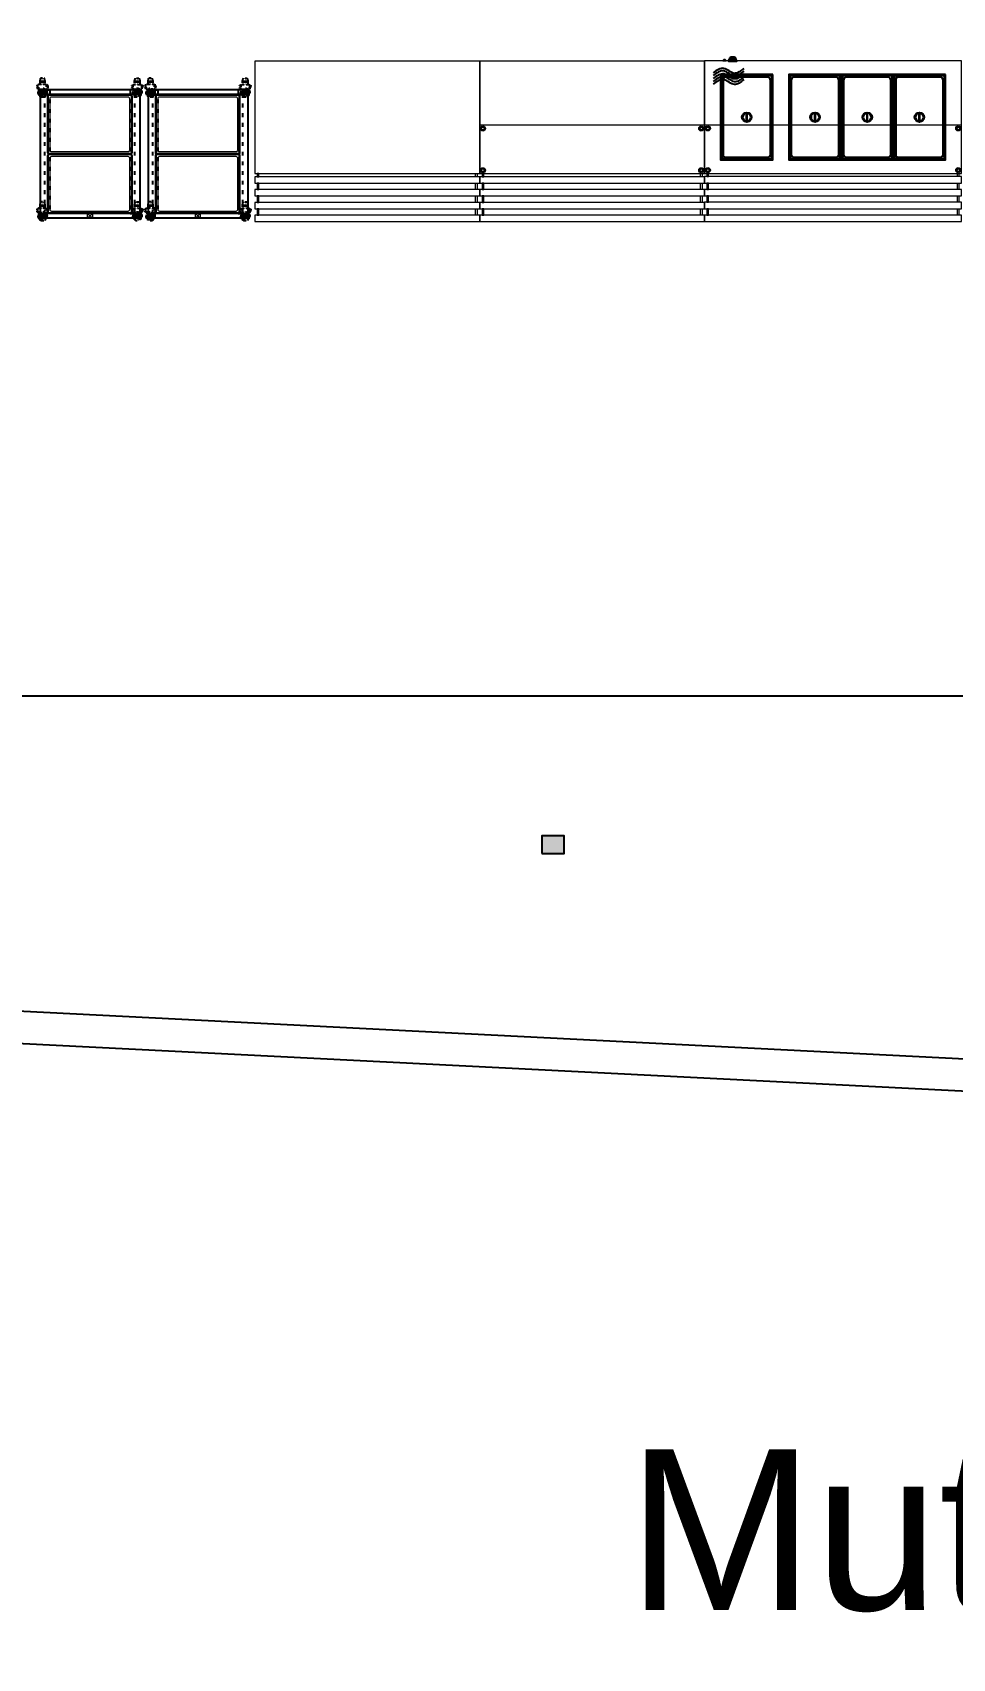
# Model space of a CAD drawing. Header units: millimetres. Extents: x -3164 to 12587, y -18082 to -16228.
# Drawn here: x 10185 to 10758, y -18082 to -17070 of the extents above; entities that cross this region are included whole.
import ezdxf

# ---------------------------------------------------------------- set-up
doc = ezdxf.new("R2010")
doc.units = ezdxf.units.MM
for name, pattern in [('ACAD_ISO03W100', [30, 12, -18]), ('DASHED', [0.75, 0.5, -0.25]), ('HIDDEN2', [0.1875, 0.125, -0.0625])]:
    doc.linetypes.add(name, pattern=pattern)
doc.layers.add('MUTAŞ', color=7, linetype='Continuous')
doc.styles.add('020', font='arial.ttf', dxfattribs={"height": 20})

# ---------------------------------------------------------------- blocks, each defined once
blk = doc.blocks.new('TRRY')
at = {"color": 7}
for points in [[(656.6, -1636.7), (624.1, -1636.7), (624.1, -1689.7), (656.6, -1689.7)], [(656.1, -1637.2), (624.6, -1637.2), (624.6, -1689.2), (656.1, -1689.2)], [(655.9, -1637.4), (624.9, -1637.4), (624.9, -1688.9), (655.9, -1688.9)]]:
    blk.add_lwpolyline(points, close=True, dxfattribs=at)
blk.add_lwpolyline([(653.1, -1638.2), (627.6, -1638.2, 0.414214), (625.6, -1640.2), (625.6, -1686.2, 0.414214), (627.6, -1688.2), (653.1, -1688.2, 0.414214), (655.1, -1686.2), (655.1, -1640.2, 0.414214)], format="xyb", close=True, dxfattribs=at)
for points in [[(640.1, -1660.7), (640.1, -1665.7)], [(640.6, -1665.7), (640.6, -1660.7)]]:
    blk.add_lwpolyline(points, dxfattribs=at)
blk.add_circle((640.4, -1663.2), 3, dxfattribs=at)
for start, end in [(95.7392, 264.2608), (275.7392, 84.2608)]:
    blk.add_arc((640.4, -1663.2), 2.5, start, end, dxfattribs=at)
blk = doc.blocks.new('ghggfhh')
at = {"color": 7}
blk.add_lwpolyline([(1188.7, 1333.3), (1193.7, 1333.3), (1193.7, 1333.9), (1188.7, 1333.9)], close=True, dxfattribs=at)
blk.add_lwpolyline([(1188.7, 1333), (1189.2, 1332.5), (1189.2, 1332.5, 0.414214), (1190.2, 1331.5), (1192.2, 1331.5, 0.414214), (1193.2, 1332.5), (1193.2, 1332.5), (1193.7, 1333)], format="xyb", dxfattribs=at)
for points in [[(1188.7, 1333), (1190.7, 1333)], [(1189.4, 1332.7), (1193.1, 1332.7)], [(1189.5, 1332.5), (1193, 1332.5)], [(1189.5, 1332.3), (1192.9, 1332.3)], [(1189.6, 1332), (1192.8, 1332)], [(1190, 1331.8), (1192.4, 1331.8)], [(1190.7, 1333.3), (1190.7, 1333)], [(1191.7, 1333.3), (1191.7, 1333)], [(1191.7, 1333), (1193.7, 1333)]]:
    blk.add_lwpolyline(points, dxfattribs=at)
blk = doc.blocks.new('ÇŞPOŞPO')
at = {"color": 7, "lineweight": 0}
for points in [[(3235.8, -6321.2), (3395.8, -6321.2), (3395.8, -6251.2), (3235.8, -6251.2)], [(3247.2, -6251.2), (3249.2, -6251.2), (3249.2, -6250.8), (3247.2, -6250.8)], [(3235.8, -6321.2), (3395.8, -6321.2), (3395.8, -6291.2), (3235.8, -6291.2)], [(3235.8, -6327.2), (3395.8, -6327.2), (3395.8, -6323.2), (3235.8, -6323.2)], [(3237.3, -6323.2), (3238.3, -6323.2), (3238.3, -6321.2), (3237.3, -6321.2)], [(3237.3, -6331.2), (3238.3, -6331.2), (3238.3, -6327.2), (3237.3, -6327.2)], [(3394.2, -6323.2), (3393.2, -6323.2), (3393.2, -6321.2), (3394.2, -6321.2)], [(3394.2, -6331.2), (3393.2, -6331.2), (3393.2, -6327.2), (3394.2, -6327.2)], [(3235.8, -6335.2), (3395.8, -6335.2), (3395.8, -6331.2), (3235.8, -6331.2)], [(3237.3, -6339.2), (3238.3, -6339.2), (3238.3, -6335.2), (3237.3, -6335.2)], [(3394.2, -6339.2), (3393.2, -6339.2), (3393.2, -6335.2), (3394.2, -6335.2)], [(3235.8, -6343.2), (3395.8, -6343.2), (3395.8, -6339.2), (3235.8, -6339.2)], [(3235.8, -6351.2), (3395.8, -6351.2), (3395.8, -6347.2), (3235.8, -6347.2)], [(3237.3, -6347.2), (3238.3, -6347.2), (3238.3, -6343.2), (3237.3, -6343.2)], [(3394.2, -6347.2), (3393.2, -6347.2), (3393.2, -6343.2), (3394.2, -6343.2)]]:
    blk.add_lwpolyline(points, close=True, dxfattribs=at)
for centre, radius in [((3237.8, -6293.2), 1.6), ((3237.8, -6293.2), 1.37), ((3237.8, -6293.2), 1.3), ((3237.8, -6293.2), 0.808), ((3393.8, -6293.2), 1.6), ((3393.8, -6293.2), 1.37), ((3393.8, -6293.2), 1.3), ((3393.8, -6293.2), 0.808), ((3237.8, -6319.2), 1.6), ((3237.8, -6319.2), 1.37), ((3237.8, -6319.2), 1.3), ((3393.8, -6319.2), 1.6), ((3393.8, -6319.2), 1.37), ((3393.8, -6319.2), 1.3), ((3237.8, -6319.2), 0.808), ((3393.8, -6319.2), 0.808)]:
    blk.add_circle(centre, radius, dxfattribs=at)
blk.add_arc((3248.2, -6251.1), 0.871, 21.0916, 158.9084, dxfattribs=at)
at = {"color": 1}
for points in [[(3260.2, -6255.8), (3254.4, -6258.9), (3247.9, -6255.8), (3241.1, -6258.6)], [(3260.2, -6257.5), (3254.4, -6260.6), (3247.9, -6257.4), (3241.1, -6260.3)], [(3260.2, -6259.3), (3254.4, -6262.4), (3247.9, -6259.3), (3241.1, -6262.1)], [(3260.2, -6262.8), (3254.4, -6265.9), (3247.9, -6262.8), (3241.1, -6265.6)], [(3260.3, -6261.1), (3254.5, -6264.2), (3248, -6261), (3241.2, -6263.9)]]:
    blk.add_spline(points, degree=3, dxfattribs=at)
at = {"color": 7, "rotation": 180}
blk.add_blockref('ghggfhh', (4444.5, -4917.4), dxfattribs=at)
at = {"color": 7}
for p in [(2621.7, -4623), (2664.2, -4623), (2696.7, -4623), (2729.2, -4623)]:
    blk.add_blockref('TRRY', p, dxfattribs=at)
blk = doc.blocks.new('A$C55861AE5')
at = {"color": 7, "lineweight": 0}
for points in [[(0, 30), (140, 30), (140, 100), (0, 100)], [(0, 30), (140, 30), (140, 60), (0, 60)], [(0, 24), (140, 24), (140, 28), (0, 28)], [(1.5, 28), (2.5, 28), (2.5, 30), (1.5, 30)], [(1.5, 20), (2.5, 20), (2.5, 24), (1.5, 24)], [(138.5, 28), (137.5, 28), (137.5, 30), (138.5, 30)], [(138.5, 20), (137.5, 20), (137.5, 24), (138.5, 24)], [(0, 16), (140, 16), (140, 20), (0, 20)], [(0, 8), (140, 8), (140, 12), (0, 12)], [(1.5, 12), (2.5, 12), (2.5, 16), (1.5, 16)], [(138.5, 12), (137.5, 12), (137.5, 16), (138.5, 16)], [(0, 0), (140, 0), (140, 4), (0, 4)], [(1.5, 4), (2.5, 4), (2.5, 8), (1.5, 8)], [(138.5, 4), (137.5, 4), (137.5, 8), (138.5, 8)]]:
    blk.add_lwpolyline(points, close=True, dxfattribs=at)
for centre, radius in [((2, 58), 1.6), ((2, 58), 1.37), ((2, 58), 1.3), ((2, 58), 0.808), ((138, 58), 1.6), ((138, 58), 1.37), ((138, 58), 1.3), ((138, 58), 0.808), ((2, 32), 1.6), ((2, 32), 1.37), ((2, 32), 1.3), ((2, 32), 0.808), ((138, 32), 1.6), ((138, 32), 1.37), ((138, 32), 1.3), ((138, 32), 0.808)]:
    blk.add_circle(centre, radius, dxfattribs=at)
blk = doc.blocks.new('A$C7C753DD0')
at = {"color": 7, "lineweight": 0}
for points in [[(0, 30), (140, 30), (140, 100), (0, 100)], [(0, 24), (140, 24), (140, 28), (0, 28)], [(1.5, 28), (2.5, 28), (2.5, 30), (1.5, 30)], [(1.5, 20), (2.5, 20), (2.5, 24), (1.5, 24)], [(138.5, 28), (137.5, 28), (137.5, 30), (138.5, 30)], [(138.5, 20), (137.5, 20), (137.5, 24), (138.5, 24)], [(0, 16), (140, 16), (140, 20), (0, 20)], [(0, 8), (140, 8), (140, 12), (0, 12)], [(1.5, 12), (2.5, 12), (2.5, 16), (1.5, 16)], [(138.5, 12), (137.5, 12), (137.5, 16), (138.5, 16)], [(0, 0), (140, 0), (140, 4), (0, 4)], [(1.5, 4), (2.5, 4), (2.5, 8), (1.5, 8)], [(138.5, 4), (137.5, 4), (137.5, 8), (138.5, 8)]]:
    blk.add_lwpolyline(points, close=True, dxfattribs=at)
blk = doc.blocks.new('ERGERGERR')
at = {"color": 30, "lineweight": 0}
for points in [[(13033.1, -3671.6), (13033.1, -3706.6, 0.414214), (13034.1, -3707.6), (13085.1, -3707.6, 0.414214), (13086.1, -3706.6), (13086.1, -3671.6, 0.414214), (13085.1, -3670.6), (13034.1, -3670.6, 0.414214)], [(13033.1, -3671.6), (13033.1, -3706.6, 0.414214), (13034.1, -3707.6), (13085.1, -3707.6, 0.414214), (13086.1, -3706.6), (13086.1, -3671.6, 0.414214), (13085.1, -3670.7), (13034.1, -3670.7, 0.414214)], [(13033.1, -3671.6), (13033.1, -3706.6, 0.414214), (13034.1, -3707.6), (13085.1, -3707.6, 0.414214), (13086.1, -3706.6), (13086.1, -3671.6, 0.414214), (13085.1, -3670.7), (13034.1, -3670.7, 0.414214)], [(13033.1, -3671.6), (13033.1, -3706.6, 0.414214), (13034.1, -3707.6), (13085.1, -3707.6, 0.414214), (13086.1, -3706.6), (13086.1, -3671.6, 0.414214), (13085.1, -3670.7), (13034.1, -3670.7, 0.414214)], [(13033.1, -3671.6), (13033.1, -3706.6, 0.414214), (13034.1, -3707.6), (13085.1, -3707.6, 0.414214), (13086.1, -3706.6), (13086.1, -3671.6, 0.414214), (13085.1, -3670.7), (13034.1, -3670.7, 0.414214)], [(13033.1, -3671.6), (13033.1, -3706.6, 0.414214), (13034.1, -3707.6), (13085.1, -3707.6, 0.414214), (13086, -3706.6), (13086, -3671.6, 0.414214), (13085.1, -3670.7), (13034.1, -3670.7, 0.414214)], [(13033.2, -3671.6), (13033.2, -3706.6, 0.414214), (13034.1, -3707.6), (13085.1, -3707.6, 0.414214), (13086, -3706.6), (13086, -3671.6, 0.414214), (13085.1, -3670.7), (13034.1, -3670.7, 0.414214)], [(13033.4, -3671.6), (13033.4, -3706.6, 0.414214), (13034.1, -3707.3), (13085.1, -3707.3, 0.414214), (13085.8, -3706.6), (13085.8, -3671.6, 0.414214), (13085.1, -3671), (13034.1, -3671, 0.414214)], [(13033.5, -3671.6), (13033.5, -3706.6, 0.414214), (13034.1, -3707.2), (13085.1, -3707.2, 0.414214), (13085.7, -3706.6), (13085.7, -3671.6, 0.414214), (13085.1, -3671.1), (13034.1, -3671.1, 0.414214)], [(13033.7, -3671.6), (13033.7, -3706.6, 0.414214), (13034.1, -3707.1), (13085.1, -3707.1, 0.414214), (13085.5, -3706.6), (13085.5, -3671.6, 0.414214), (13085.1, -3671.2), (13034.1, -3671.2, 0.414214)], [(13034.7, -3673.2), (13034.7, -3705.1, 0.414214), (13035.7, -3706.1), (13083.5, -3706.1, 0.414214), (13084.5, -3705.1), (13084.5, -3673.2, 0.414214), (13083.5, -3672.2), (13035.7, -3672.2, 0.414214)]]:
    blk.add_lwpolyline(points, format="xyb", close=True, dxfattribs=at)
blk = doc.blocks.new('BT32')
at = {"color": 7, "lineweight": 0}
blk.add_lwpolyline([(13145.6, -3593.6), (13148.6, -3593.6), (13148.6, -3596.6), (13145.6, -3596.6), (13145.6, -3593.6), (13148.6, -3593.6), (13145.6, -3596.6), (13145.6, -3593.6), (13148.6, -3596.6)], dxfattribs=at)
at = {"layer": 'MUTAŞ', "color": 7}
for p, q in [((13116.1, -3596.6), (13116.1, -3593.6)), ((13116.1, -3593.6), (13119.1, -3593.6)), ((13116.1, -3596.6), (13116.1, -3593.6)), ((13116.1, -3593.6), (13119.1, -3596.6)), ((13119.1, -3593.6), (13116.1, -3596.6)), ((13116.1, -3596.6), (13116.1, -3593.6)), ((13116.1, -3593.6), (13119.1, -3593.6)), ((13116.1, -3596.6), (13119.1, -3593.6)), ((13119.1, -3596.6), (13116.1, -3593.6)), ((13116.1, -3593.6), (13178.1, -3593.6)), ((13119.1, -3593.6), (13119.1, -3596.6)), ((13119.1, -3596.6), (13119.1, -3593.6)), ((13119.1, -3593.6), (13119.1, -3596.6)), ((13119.1, -3593.6), (13119.1, -3596.6)), ((13178.1, -3593.6), (13175.1, -3593.6)), ((13175.1, -3593.6), (13175.1, -3596.6)), ((13178.1, -3593.6), (13175.1, -3596.6)), ((13175.1, -3596.6), (13175.1, -3593.6)), ((13175.1, -3593.6), (13178.1, -3596.6)), ((13175.1, -3593.6), (13178.1, -3593.6)), ((13175.1, -3596.6), (13175.1, -3593.6)), ((13175.1, -3593.6), (13178.1, -3593.6)), ((13178.1, -3593.6), (13175.1, -3596.6)), ((13178.1, -3596.6), (13175.1, -3593.6)), ((13178.1, -3596.6), (13178.1, -3593.6)), ((13178.1, -3596.6), (13178.1, -3593.6)), ((13178.1, -3593.6), (13178.1, -3596.6)), ((13116.1, -3673.6), (13116.1, -3596.6)), ((13119.1, -3596.6), (13116.1, -3596.6)), ((13119.1, -3596.6), (13116.1, -3596.6)), ((13119.1, -3596.6), (13175.1, -3596.6)), ((13175.1, -3596.6), (13178.1, -3596.6)), ((13178.1, -3596.6), (13175.1, -3596.6)), ((13175.1, -3596.6), (13178.1, -3596.6)), ((13178.1, -3673.6), (13178.1, -3596.6)), ((13116.1, -3673.6), (13116.1, -3670.6)), ((13116.1, -3670.6), (13119.1, -3670.6)), ((13119.1, -3673.6), (13116.1, -3670.6)), ((13116.1, -3670.6), (13119.1, -3670.6)), ((13119.1, -3670.6), (13116.1, -3673.6)), ((13116.1, -3670.6), (13116.1, -3673.6)), ((13119.1, -3670.6), (13116.1, -3670.6)), ((13116.1, -3670.6), (13119.1, -3673.6)), ((13119.1, -3670.6), (13116.1, -3673.6)), ((13119.1, -3673.6), (13116.1, -3673.6)), ((13116.1, -3673.6), (13119.1, -3673.6)), ((13116.1, -3673.6), (13178.1, -3673.6)), ((13119.1, -3670.6), (13119.1, -3673.6)), ((13119.1, -3673.6), (13119.1, -3670.6)), ((13119.1, -3673.6), (13119.1, -3670.6)), ((13119.1, -3670.6), (13175.1, -3670.6)), ((13122.6, -3670.6), (13171.6, -3670.6)), ((13178.1, -3670.6), (13175.1, -3670.6)), ((13175.1, -3670.6), (13175.1, -3673.6)), ((13175.1, -3673.6), (13178.1, -3670.6)), ((13178.1, -3670.6), (13175.1, -3670.6)), ((13175.1, -3670.6), (13178.1, -3673.6)), ((13178.1, -3670.6), (13175.1, -3670.6)), ((13175.1, -3670.6), (13175.1, -3673.6)), ((13178.1, -3673.6), (13175.1, -3670.6)), ((13175.1, -3670.6), (13178.1, -3670.6)), ((13178.1, -3670.6), (13175.1, -3673.6)), ((13175.1, -3673.6), (13178.1, -3673.6)), ((13175.1, -3673.6), (13178.1, -3673.6)), ((13175.1, -3673.6), (13178.1, -3673.6)), ((13178.1, -3673.6), (13178.1, -3670.6)), ((13178.1, -3673.6), (13178.1, -3670.6))]:
    blk.add_line(p, q, dxfattribs=at)
at = {"layer": 'MUTAŞ', "color": 7, "linetype": 'HIDDEN2'}
for p, q in [((13116.9, -3594.6), (13117.6, -3594.2)), ((13117.6, -3594.2), (13118.4, -3594.6)), ((13176.6, -3594.2), (13175.9, -3594.6)), ((13177.4, -3594.6), (13176.6, -3594.2)), ((13114.2, -3597.7), (13114.3, -3597.6)), ((13114.2, -3599.2), (13114.2, -3597.7)), ((13114.3, -3599.4), (13114.2, -3599.2)), ((13114.3, -3597.6), (13114.8, -3597.6)), ((13114.3, -3598), (13114.8, -3598)), ((13114.3, -3598.9), (13114.8, -3598.9)), ((13114.8, -3599.4), (13114.3, -3599.4)), ((13114.8, -3597.6), (13114.8, -3597.3)), ((13114.8, -3597.3), (13115.1, -3597.3)), ((13114.8, -3597.6), (13114.8, -3599.4)), ((13114.8, -3599.6), (13114.8, -3599.4)), ((13115.1, -3599.6), (13114.8, -3599.6)), ((13115.1, -3597.3), (13115.1, -3596.6)), ((13115.1, -3599.6), (13115.1, -3597.3)), ((13115.1, -3599.8), (13115.1, -3599.6)), ((13116, -3599.8), (13115.1, -3599.8)), ((13119.3, -3599.8), (13116, -3599.8)), ((13116, -3602.2), (13116, -3599.8)), ((13116.5, -3603.8), (13116, -3602.2)), ((13116.5, -3599.8), (13116.5, -3603.8)), ((13118.8, -3603.8), (13116.5, -3603.8)), ((13116.9, -3595.5), (13116.9, -3594.6)), ((13117.6, -3596), (13116.9, -3595.5)), ((13118.4, -3595.5), (13117.6, -3596)), ((13117.6, -3599.8), (13117.6, -3603.8)), ((13118.4, -3594.6), (13118.4, -3595.5)), ((13118.8, -3599.8), (13118.8, -3603.8)), ((13119.3, -3602.2), (13118.8, -3603.8)), ((13119.3, -3599.8), (13119.3, -3602.2)), ((13120.2, -3599.8), (13119.3, -3599.8)), ((13120.2, -3596.6), (13120.2, -3597.3)), ((13120.2, -3597.3), (13120.2, -3599.6)), ((13120.2, -3597.3), (13120.5, -3597.3)), ((13120.5, -3599.6), (13120.2, -3599.6)), ((13120.2, -3599.6), (13120.2, -3599.8)), ((13120.5, -3597.3), (13120.5, -3597.6)), ((13120.5, -3599.4), (13120.5, -3597.6)), ((13120.5, -3597.6), (13121, -3597.6)), ((13121, -3598), (13120.5, -3598)), ((13121, -3598.9), (13120.5, -3598.9)), ((13121, -3599.4), (13120.5, -3599.4)), ((13120.5, -3599.4), (13120.5, -3599.6)), ((13121, -3597.6), (13121.1, -3597.7)), ((13121.1, -3599.2), (13121, -3599.4)), ((13121.1, -3597.7), (13121.1, -3599.2)), ((13173.3, -3597.6), (13173.2, -3597.7)), ((13173.2, -3597.7), (13173.2, -3599.2)), ((13173.2, -3599.2), (13173.3, -3599.4)), ((13173.8, -3597.6), (13173.3, -3597.6)), ((13173.3, -3598), (13173.8, -3598)), ((13173.3, -3598.9), (13173.8, -3598.9)), ((13173.3, -3599.4), (13173.8, -3599.4)), ((13174.1, -3597.3), (13173.8, -3597.3)), ((13173.8, -3597.3), (13173.8, -3597.6)), ((13173.8, -3599.4), (13173.8, -3597.6)), ((13173.8, -3599.4), (13173.8, -3599.6)), ((13173.8, -3599.6), (13174.1, -3599.6)), ((13174.1, -3596.6), (13174.1, -3597.3)), ((13174.1, -3597.3), (13174.1, -3599.6)), ((13174.1, -3599.6), (13174.1, -3599.8)), ((13174.1, -3599.8), (13175, -3599.8)), ((13175, -3599.8), (13178.3, -3599.8)), ((13175, -3599.8), (13175, -3602.2)), ((13175, -3602.2), (13175.5, -3603.8)), ((13175.5, -3599.8), (13175.5, -3603.8)), ((13175.5, -3603.8), (13177.8, -3603.8)), ((13175.9, -3594.6), (13175.9, -3595.5)), ((13175.9, -3595.5), (13176.6, -3596)), ((13176.6, -3596), (13177.4, -3595.5)), ((13176.6, -3599.8), (13176.6, -3603.8)), ((13177.4, -3595.5), (13177.4, -3594.6)), ((13177.8, -3599.8), (13177.8, -3603.8)), ((13177.8, -3603.8), (13178.3, -3602.2)), ((13178.3, -3602.2), (13178.3, -3599.8)), ((13178.3, -3599.8), (13179.2, -3599.8)), ((13179.2, -3597.3), (13179.2, -3596.6)), ((13179.2, -3599.6), (13179.2, -3597.3)), ((13179.5, -3597.3), (13179.2, -3597.3)), ((13179.2, -3599.8), (13179.2, -3599.6)), ((13179.2, -3599.6), (13179.5, -3599.6)), ((13179.5, -3597.6), (13179.5, -3597.3)), ((13179.5, -3597.6), (13179.5, -3599.4)), ((13180, -3597.6), (13179.5, -3597.6)), ((13180, -3598), (13179.5, -3598)), ((13180, -3598.9), (13179.5, -3598.9)), ((13179.5, -3599.6), (13179.5, -3599.4)), ((13179.5, -3599.4), (13180, -3599.4)), ((13180.1, -3597.7), (13180, -3597.6)), ((13180, -3599.4), (13180.1, -3599.2)), ((13180.1, -3599.2), (13180.1, -3597.7)), ((13114.2, -3674.7), (13114.3, -3674.6)), ((13114.2, -3676.2), (13114.2, -3674.7)), ((13114.3, -3674.6), (13114.8, -3674.6)), ((13114.3, -3675), (13114.8, -3675)), ((13114.8, -3674.6), (13114.8, -3674.3)), ((13114.8, -3674.3), (13115.1, -3674.3)), ((13114.8, -3674.6), (13114.8, -3676.4)), ((13115.1, -3674.3), (13115.1, -3673.6)), ((13115.1, -3676.6), (13115.1, -3674.3)), ((13116.9, -3671.6), (13117.6, -3671.2)), ((13116.9, -3672.5), (13116.9, -3671.6)), ((13117.6, -3673), (13116.9, -3672.5)), ((13117.6, -3671.2), (13118.4, -3671.6)), ((13118.4, -3672.5), (13117.6, -3673)), ((13118.4, -3671.6), (13118.4, -3672.5)), ((13120.2, -3673.6), (13120.2, -3674.3)), ((13120.2, -3674.3), (13120.2, -3676.6)), ((13120.2, -3674.3), (13120.5, -3674.3)), ((13120.5, -3674.3), (13120.5, -3674.6)), ((13120.5, -3676.4), (13120.5, -3674.6)), ((13120.5, -3674.6), (13121, -3674.6)), ((13121, -3675), (13120.5, -3675)), ((13121, -3674.6), (13121.1, -3674.7)), ((13121.1, -3674.7), (13121.1, -3676.2)), ((13173.3, -3674.6), (13173.2, -3674.7)), ((13173.2, -3674.7), (13173.2, -3676.2)), ((13173.8, -3674.6), (13173.3, -3674.6)), ((13173.3, -3675), (13173.8, -3675)), ((13174.1, -3674.3), (13173.8, -3674.3)), ((13173.8, -3674.3), (13173.8, -3674.6)), ((13173.8, -3676.4), (13173.8, -3674.6)), ((13174.1, -3673.6), (13174.1, -3674.3)), ((13174.1, -3674.3), (13174.1, -3676.6)), ((13176.6, -3671.2), (13175.9, -3671.6)), ((13175.9, -3671.6), (13175.9, -3672.5)), ((13175.9, -3672.5), (13176.6, -3673)), ((13177.4, -3671.6), (13176.6, -3671.2)), ((13176.6, -3673), (13177.4, -3672.5)), ((13177.4, -3672.5), (13177.4, -3671.6)), ((13179.2, -3674.3), (13179.2, -3673.6)), ((13179.2, -3676.6), (13179.2, -3674.3)), ((13179.5, -3674.3), (13179.2, -3674.3)), ((13179.5, -3674.6), (13179.5, -3674.3)), ((13179.5, -3674.6), (13179.5, -3676.4)), ((13180, -3674.6), (13179.5, -3674.6)), ((13180, -3675), (13179.5, -3675)), ((13180.1, -3674.7), (13180, -3674.6)), ((13180.1, -3676.2), (13180.1, -3674.7)), ((13114.3, -3676.4), (13114.2, -3676.2)), ((13114.3, -3675.9), (13114.8, -3675.9)), ((13114.8, -3676.4), (13114.3, -3676.4)), ((13114.8, -3676.6), (13114.8, -3676.4)), ((13115.1, -3676.6), (13114.8, -3676.6)), ((13115.1, -3676.8), (13115.1, -3676.6)), ((13116, -3676.8), (13115.1, -3676.8)), ((13119.3, -3676.8), (13116, -3676.8)), ((13116, -3679.2), (13116, -3676.8)), ((13116.5, -3680.8), (13116, -3679.2)), ((13116.5, -3676.8), (13116.5, -3680.8)), ((13118.8, -3680.8), (13116.5, -3680.8)), ((13117.6, -3676.8), (13117.6, -3680.8)), ((13118.8, -3676.8), (13118.8, -3680.8)), ((13119.3, -3679.2), (13118.8, -3680.8)), ((13119.3, -3676.8), (13119.3, -3679.2)), ((13120.2, -3676.8), (13119.3, -3676.8)), ((13120.5, -3676.6), (13120.2, -3676.6)), ((13120.2, -3676.6), (13120.2, -3676.8)), ((13121, -3675.9), (13120.5, -3675.9)), ((13121, -3676.4), (13120.5, -3676.4)), ((13120.5, -3676.4), (13120.5, -3676.6)), ((13121.1, -3676.2), (13121, -3676.4)), ((13173.2, -3676.2), (13173.3, -3676.4)), ((13173.3, -3675.9), (13173.8, -3675.9)), ((13173.3, -3676.4), (13173.8, -3676.4)), ((13173.8, -3676.4), (13173.8, -3676.6)), ((13173.8, -3676.6), (13174.1, -3676.6)), ((13174.1, -3676.6), (13174.1, -3676.8)), ((13174.1, -3676.8), (13175, -3676.8)), ((13175, -3676.8), (13178.3, -3676.8)), ((13175, -3676.8), (13175, -3679.2)), ((13175, -3679.2), (13175.5, -3680.8)), ((13175.5, -3676.8), (13175.5, -3680.8)), ((13175.5, -3680.8), (13177.8, -3680.8)), ((13176.6, -3676.8), (13176.6, -3680.8)), ((13177.8, -3676.8), (13177.8, -3680.8)), ((13177.8, -3680.8), (13178.3, -3679.2)), ((13178.3, -3679.2), (13178.3, -3676.8)), ((13178.3, -3676.8), (13179.2, -3676.8)), ((13179.2, -3676.8), (13179.2, -3676.6)), ((13179.2, -3676.6), (13179.5, -3676.6)), ((13180, -3675.9), (13179.5, -3675.9)), ((13179.5, -3676.6), (13179.5, -3676.4)), ((13179.5, -3676.4), (13180, -3676.4)), ((13180, -3676.4), (13180.1, -3676.2))]:
    blk.add_line(p, q, dxfattribs=at)
at = {"layer": 'MUTAŞ', "color": 7, "linetype": 'ACAD_ISO03W100', "ltscale": 0.2}
for p, q in [((13119.1, -3596.6), (13119.1, -3673.6)), ((13122.1, -3596.6), (13119.1, -3596.6)), ((13122.1, -3673.6), (13122.1, -3596.6)), ((13172.1, -3673.6), (13172.1, -3596.6)), ((13172.1, -3596.6), (13175.1, -3596.6)), ((13175.1, -3596.6), (13175.1, -3673.6)), ((13119.1, -3673.6), (13122.1, -3673.6)), ((13175.1, -3673.6), (13172.1, -3673.6))]:
    blk.add_line(p, q, dxfattribs=at)
at = {"layer": 'MUTAŞ', "color": 7, "linetype": 'HIDDEN2'}
for centre, radius in [((13117.6, -3595.1), 2.55), ((13117.6, -3595.1), 1.7), ((13176.6, -3595.1), 2.55), ((13176.6, -3595.1), 1.7), ((13117.6, -3672.1), 2.55), ((13117.6, -3672.1), 1.7), ((13176.6, -3672.1), 2.55), ((13176.6, -3672.1), 1.7)]:
    blk.add_circle(centre, radius, dxfattribs=at)
at = {"layer": 'MUTAŞ', "color": 7, "linetype": 'DASHED'}
for centre in [(13117.6, -3595.1), (13176.6, -3595.1), (13117.6, -3672.1), (13176.6, -3672.1)]:
    blk.add_circle(centre, 1.6, dxfattribs=at)
at = {"layer": 'MUTAŞ', "color": 7, "linetype": 'HIDDEN2'}
for centre, radius, start, end in [((13117.6, -3595.1), 2.98, 328.9973, 211.0027), ((13176.6, -3595.1), 2.98, 328.9973, 211.0027), ((13114.6, -3597.8), 0.407, 147.1328, 212.8672), ((13115.7, -3598.5), 1.53, 163.2213, 196.7787), ((13114.6, -3599.1), 0.407, 147.1328, 212.8672), ((13120.7, -3597.8), 0.407, 327.1328, 32.8672), ((13119.6, -3598.5), 1.53, 343.2213, 16.7787), ((13120.7, -3599.1), 0.407, 327.1328, 32.8672), ((13173.6, -3597.8), 0.407, 147.1328, 212.8672), ((13174.7, -3598.5), 1.53, 163.2213, 196.7787), ((13173.6, -3599.1), 0.407, 147.1328, 212.8672), ((13179.7, -3597.8), 0.407, 327.1328, 32.8672), ((13178.6, -3598.5), 1.53, 343.2213, 16.7787), ((13179.7, -3599.1), 0.407, 327.1328, 32.8672), ((13114.6, -3674.8), 0.407, 147.1328, 212.8672), ((13115.7, -3675.5), 1.53, 163.2213, 196.7787), ((13117.6, -3672.1), 2.98, 328.9973, 211.0027), ((13120.7, -3674.8), 0.407, 327.1328, 32.8672), ((13119.6, -3675.5), 1.53, 343.2213, 16.7787), ((13173.6, -3674.8), 0.407, 147.1328, 212.8672), ((13174.7, -3675.5), 1.53, 163.2213, 196.7787), ((13176.6, -3672.1), 2.98, 328.9973, 211.0027), ((13179.7, -3674.8), 0.407, 327.1328, 32.8672), ((13178.6, -3675.5), 1.53, 343.2213, 16.7787), ((13114.6, -3676.1), 0.407, 147.1328, 212.8672), ((13120.7, -3676.1), 0.407, 327.1328, 32.8672), ((13173.6, -3676.1), 0.407, 147.1328, 212.8672), ((13179.7, -3676.1), 0.407, 327.1328, 32.8672)]:
    blk.add_arc(centre, radius, start, end, dxfattribs=at)
at = {"color": 7, "lineweight": 0}
for p in [(87.6, 74.1), (87.6, 37.1)]:
    blk.add_blockref('ERGERGERR', p, dxfattribs=at)

msp = doc.modelspace()

# ---------------------------------------------------------------- hatches: boundary and pattern name
h = msp.add_hatch(color=256)
h.dxf.hatch_style = 1
h.paths.add_polyline_path([(10011.6, -16550.25), (10025.6, -16550.25), (10025.6, -16539.25), (10011.6, -16539.25)])
h.paths.add_polyline_path([(9804.72, -16653.04), (9818.29, -16656.47), (9820.99, -16645.81), (9807.42, -16642.38)])
h.paths.add_polyline_path([(10502.26, -16699.21), (10516.26, -16699.21), (10516.26, -16688.21), (10502.26, -16688.21)])
h.paths.add_polyline_path([(10851.26, -16699.21), (10865.26, -16699.21), (10865.26, -16688.21), (10851.26, -16688.21)])
h.paths.add_polyline_path([(12001.26, -16700.21), (12015.26, -16700.21), (12015.26, -16689.21), (12001.26, -16689.21)])
h.paths.add_polyline_path([(12413.26, -16707.21), (12427.26, -16707.21), (12427.26, -16696.21), (12413.26, -16696.21)])
h.paths.add_polyline_path([(12413.26, -17581.21), (12427.26, -17581.21), (12427.26, -17570.21), (12413.26, -17570.21)])
h.paths.add_polyline_path([(11963.26, -17581.21), (11977.26, -17581.21), (11977.26, -17570.21), (11963.26, -17570.21)])
h.paths.add_polyline_path([(11566.26, -17581.21), (11580.26, -17581.21), (11580.26, -17570.21), (11566.26, -17570.21)])
h.paths.add_polyline_path([(11214.26, -17581.21), (11228.26, -17581.21), (11228.26, -17570.21), (11214.26, -17570.21)])
h.paths.add_polyline_path([(10851.26, -17581.21), (10865.26, -17581.21), (10865.26, -17570.21), (10851.26, -17570.21)])
h.paths.add_polyline_path([(10502.26, -17581.21), (10516.26, -17581.21), (10516.26, -17570.21), (10502.26, -17570.21)])

# ---------------------------------------------------------------- linework, layer by layer
for points in [[(9415.9, -17483.09), (11456.31, -17483.09), (11456.31, -16228.06), (9415.9, -16228.06)], [(10502.26, -17581.21), (10516.26, -17581.21), (10516.26, -17570.21), (10502.26, -17570.21)]]:
    msp.add_lwpolyline(points, close=True)
for points in [[(10014.64, -17691.15), (11355.86, -17758.97), (12572.4, -17723.82), (12587.25, -16543.63), (11867.51, -16520.21), (11213.14, -16525.21), (9829.39, -16531.08), (9541.9, -17667.24), (9562.27, -17668.27)], [(10015.65, -17671.17), (11356.08, -17738.95), (12552.64, -17704.38), (12567.01, -16562.99), (11867.26, -16540.21), (11213.26, -16545.21), (9844.98, -16551.02), (9753.59, -16912.18)], [(9999.27, -17670.35), (11356.08, -17738.95), (12552.64, -17704.38)]]:
    msp.add_lwpolyline(points)

# ---------------------------------------------------------------- block references
for name, p in [('A$C7C753DD0', (10323.62, -17187.74)), ('A$C55861AE5', (10463.62, -17187.74))]:
    msp.add_blockref(name, p)
at = {"color": 7, "lineweight": 0}
msp.add_blockref('ÇŞPOŞPO', (7367.84, -10836.5), dxfattribs=at)
at = {"color": 7, "lineweight": 0, "rotation": 180}
for p in [(23368.07, -20779.24), (23435.27, -20779.24)]:
    msp.add_blockref('BT32', p, dxfattribs=at)

# ---------------------------------------------------------------- texts
at = {"style": '020'}
msp.add_text('Mutfak   Gaz  Projesi', height=100, dxfattribs=at).set_placement((10555.59, -18052.32))

doc.saveas('drawing.dxf')
